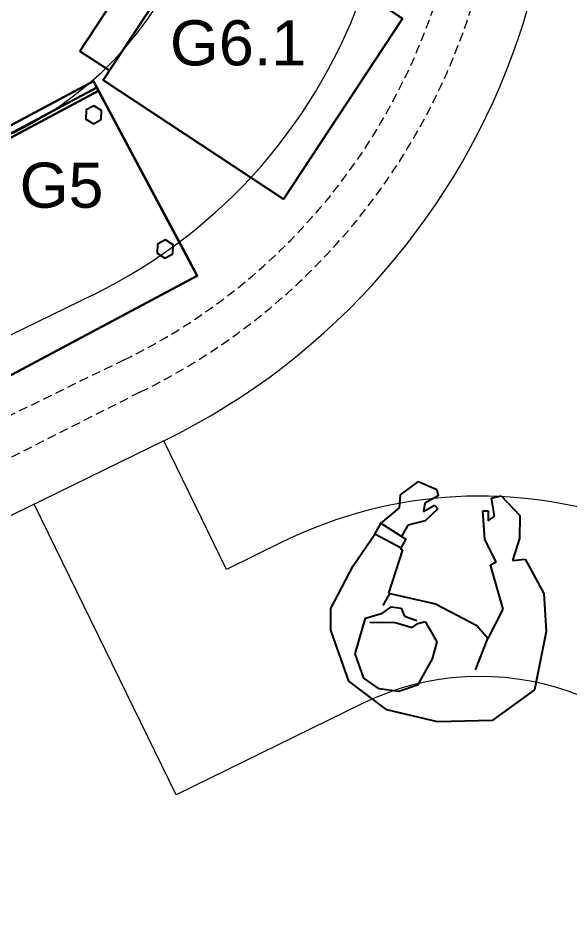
# Model space of a CAD drawing. Header units: millimetres. Extents: x 9159 to 17971, y 10368 to 13314.
# Drawn here: x 14738.2 to 14891.4, y 11445.5 to 11697.2 of the extents above; entities that cross this region are included whole.
import ezdxf
from ezdxf.enums import TextEntityAlignment as Align

# ---------------------------------------------------------------- set-up
doc = ezdxf.new("R2010")
doc.units = ezdxf.units.MM
doc.header["$LTSCALE"] = 5
doc.linetypes.add('HIDDEN', pattern=[0.375, 0.25, -0.125])
for name, color, linetype in [('200-EquipBlack-3d', 250, 'Continuous'), ('200-EquipBorder-2d', 9, 'Continuous'), ('200-EquipID-2d', 7, 'Continuous'), ('200-EquipInternal-2d', 252, 'Continuous'), ('200-EquipSteel-3d', 9, 'Continuous'), ('tefriş - ince', 9, 'Continuous')]:
    doc.layers.add(name, color=color, linetype=linetype)
doc.layers.add('200-InsPoint-3D', color=3, linetype='Continuous', plot=False)
doc.layers.add('Auto-Tefris', color=32, linetype='Continuous', lineweight=18)
doc.layers.add('SAF_DOSEME', color=147, linetype='Continuous', lineweight=0)
doc.styles.add('Arial', font='arial.ttf')
doc.styles.add('ROMANS', font='micross.ttf')

# ---------------------------------------------------------------- blocks, each defined once
blk = doc.blocks.new('KŞKLŞ')
at = {"layer": 'tefriş - ince'}
for p, q in [((25415.28, -39871.56), (25402.32, -39875.06)), ((25421.12, -39872.84), (25415.28, -39871.56)), ((25433.87, -39880.77), (25421.12, -39872.84)), ((25402.32, -39875.06), (25392.5, -39879.01)), ((25389.25, -39880.04), (25383.87, -39884.09)), ((25391.54, -39886.35), (25389.06, -39879.81)), ((25392.5, -39879.01), (25389.25, -39880.04)), ((25394.67, -39887), (25392.49, -39879.22)), ((25415.82, -39881.56), (25413.39, -39885.83)), ((25416.57, -39882.89), (25415.22, -39889.78)), ((25426.04, -39880.83), (25415.82, -39881.56)), ((25432.11, -39884.66), (25426.04, -39880.83)), ((25439.34, -39892.82), (25433.87, -39880.77)), ((25380.31, -39883.62), (25375.56, -39887.72)), ((25383.87, -39884.09), (25380.31, -39883.62)), ((25407.84, -39886.49), (25411.3, -39885.47)), ((25434.08, -39889.47), (25432.11, -39884.66)), ((25375.56, -39887.72), (25376.65, -39893.1)), ((25385.84, -39891.87), (25388.08, -39887.37)), ((25388.08, -39887.37), (25391.54, -39886.35)), ((25391.54, -39886.35), (25391.87, -39887.65)), ((25391.87, -39887.65), (25394.9, -39886.81)), ((25394.9, -39886.81), (25395.06, -39887.46)), ((25395.06, -39887.46), (25407.64, -39886.26)), ((25407.64, -39886.26), (25407.72, -39899.61)), ((25411.13, -39887.79), (25410.93, -39890.53)), ((25413.39, -39885.83), (25411.13, -39887.79)), ((25410.93, -39890.53), (25412.94, -39891.94)), ((25415.22, -39889.78), (25415.49, -39894.67)), ((25433.68, -39894.95), (25434.08, -39889.47)), ((25376.65, -39893.1), (25378.29, -39893.85)), ((25378.29, -39893.85), (25381.06, -39890.67)), ((25381.06, -39890.67), (25383.38, -39890.84)), ((25383.38, -39890.84), (25381.07, -39893.42)), ((25381.84, -39894.54), (25385.84, -39891.87)), ((25412.94, -39891.94), (25413.31, -39895.57)), ((25439.56, -39907.24), (25439.34, -39892.82)), ((25381.07, -39893.42), (25381.84, -39894.54)), ((25415.49, -39894.67), (25414.12, -39896.06)), ((25430.8, -39899.61), (25433.68, -39894.95)), ((25414.12, -39896.06), (25413.14, -39897.89)), ((25413.14, -39897.89), (25417.9, -39902.27)), ((25407.72, -39899.61), (25411.04, -39912.15)), ((25422.79, -39901.99), (25430.8, -39899.61)), ((25417.9, -39902.27), (25422.79, -39901.99)), ((25379.66, -39906.88), (25379.34, -39908.34)), ((25387.33, -39909.14), (25379.66, -39906.88)), ((25435.93, -39922.02), (25439.56, -39907.24)), ((25375.73, -39908.5), (25374.49, -39910.95)), ((25380.47, -39910.33), (25375.73, -39908.5)), ((25379.34, -39908.34), (25382.05, -39908.96)), ((25382.05, -39908.96), (25380.47, -39910.33)), ((25392.72, -39913.56), (25387.33, -39909.14)), ((25374.49, -39910.95), (25378.69, -39917.19)), ((25393.88, -39912.16), (25392.72, -39913.56)), ((25405.08, -39918.28), (25393.88, -39912.16)), ((25411.04, -39912.15), (25413.93, -39915.96)), ((25413.95, -39915.75), (25423.16, -39914.31)), ((25378.69, -39917.19), (25384.95, -39918.5)), ((25384.95, -39918.5), (25391.35, -39917.91)), ((25391.35, -39917.91), (25390.26, -39921.22)), ((25413.93, -39915.96), (25405.08, -39918.28)), ((25390.26, -39921.22), (25398.41, -39928.38)), ((25425.07, -39931.61), (25435.93, -39922.02)), ((25398.41, -39928.38), (25408.58, -39931.25)), ((25408.58, -39931.25), (25425.07, -39931.61))]:
    blk.add_line(p, q, dxfattribs=at)
blk = doc.blocks.new('NUC1DP')
at = {"layer": '200-EquipBlack-3d', "extrusion": (1, 0, 0)}
blk.add_lwpolyline([(-582, 30), (-70, 30), (-70, 150), (0, 150), (0, 800), (-582, 800)], close=True, dxfattribs=at)
at = {"layer": '200-EquipBorder-2d'}
blk.add_lwpolyline([(600, 0), (600, 0), (0, 0), (0, 0), (0, 0), (0, -612), (600, -612), (600, 0)], close=True, dxfattribs=at)
at = {"layer": '200-EquipInternal-2d'}
blk.add_line((0, -582), (600, -582), dxfattribs=at)
at = {"layer": '200-EquipSteel-3d'}
for points in [[(31, -85.8), (18.5, -107.5), (31, -129.2), (56, -129.2), (68.5, -107.5), (56, -85.8)], [(544, -85.8), (531.5, -107.5), (544, -129.2), (569, -129.2), (581.5, -107.5), (569, -85.8)], [(31, -507.8), (18.5, -529.5), (31, -551.2), (56, -551.2), (68.5, -529.5), (56, -507.8)], [(544, -507.8), (531.5, -529.5), (544, -551.2), (569, -551.2), (581.5, -529.5), (569, -507.8)]]:
    blk.add_lwpolyline(points, close=True, dxfattribs=at)
at = {"layer": '200-EquipSteel-3d', "invisible_edges": 15}
for points in [[(0, -70, 150), (0, 0, 150), (0, 0, 800), (0, -70, 800)], [(600, -70, 150), (600, 0, 150), (600, 0, 800), (600, -70, 800)], [(0, -582, 30), (0, -70, 30), (0, -70, 800), (0, -582, 800)], [(600, -582, 30), (600, -70, 30), (600, -70, 800), (600, -582, 800)]]:
    blk.add_3dface(points, dxfattribs=at)
at = {"layer": '200-InsPoint-3D'}
for p in [(0, 0), (600, 0), (0, -612), (600, -612)]:
    blk.add_point(p, dxfattribs=at)
blk.add_attdef('DISTANG', (0, 0), '', height=1, dxfattribs=at)
at = {"layer": '200-EquipBlack-3d'}
mesh = blk.add_polymesh((6, 3), dxfattribs=at)
for k, corner in enumerate([(600, -612, 800), (600, -612, 730), (600, -612, 730), (0, -612, 800), (0, -612, 730), (0, -612, 730), (0, -582, 800), (0, -582, 730), (0, -612, 730), (600, -582, 800), (600, -582, 730), (600, -612, 730), (600, -582, 800), (600, -582, 800), (600, -612, 800), (0, -582, 800), (0, -582, 800), (0, -612, 800)]):
    mesh.set_mesh_vertex(divmod(k, 3), corner)
at = {"layer": '200-EquipSteel-3d'}
mesh = blk.add_polymesh((6, 3), dxfattribs=at)
for k, corner in enumerate([(600, -612, 850), (600, -612, 800), (600, -612, 800), (0, -612, 850), (0, -612, 800), (0, -612, 800), (0, 0, 850), (0, 0, 800), (0, -612, 800), (600, 0, 850), (600, 0, 800), (600, -612, 800), (600, 0, 850), (600, 0, 850), (600, -612, 850), (0, 0, 850), (0, 0, 850), (0, -612, 850)]):
    mesh.set_mesh_vertex(divmod(k, 3), corner)
mesh = blk.add_polymesh((6, 3), dxfattribs=at)
for k, corner in enumerate([(600, -612, 330), (600, -612, 30), (600, -612, 30), (0, -612, 330), (0, -612, 30), (0, -612, 30), (0, -582, 330), (0, -582, 30), (0, -612, 30), (600, -582, 330), (600, -582, 30), (600, -612, 30), (600, -582, 330), (600, -582, 330), (600, -612, 330), (0, -582, 330), (0, -582, 330), (0, -612, 330)]):
    mesh.set_mesh_vertex(divmod(k, 3), corner)
mesh = blk.add_polymesh((6, 3), dxfattribs=at)
for k, corner in enumerate([(600, -612, 720), (600, -612, 340), (600, -612, 340), (0, -612, 720), (0, -612, 340), (0, -612, 340), (0, -592, 720), (0, -592, 340), (0, -612, 340), (600, -592, 720), (600, -592, 340), (600, -612, 340), (600, -592, 720), (600, -592, 720), (600, -612, 720), (0, -592, 720), (0, -592, 720), (0, -612, 720)]):
    mesh.set_mesh_vertex(divmod(k, 3), corner)
blk = doc.blocks.new('attrib')
at = {"layer": '200-EquipID-2d', "style": 'Arial'}
blk.add_attdef('POS', text='', height=2.5, dxfattribs=at).set_placement((0, 0, -1), align=Align.MIDDLE)
at = {"layer": '200-EquipID-2d', "style": 'ROMANS', "flags": 1}
for tag, p in [('ZONA', (0, -4.905, -2)), ('EQUIPMENTDATA', (0, -7.89, -2)), ('LONGDESCR', (0, -11.302, -2)), ('EQUIPMENTCONN', (0, -14.714, -2)), ('ACCESSORYDATA', (0, -18.552, -2)), ('ACCESSORYCONN', (0, -21.857, -2))]:
    blk.add_attdef(tag, text='', height=2.5, dxfattribs=at).set_placement(p, align=Align.CENTER)

msp = doc.modelspace()

# ---------------------------------------------------------------- linework, layer by layer
at = {"layer": '200-EquipInternal-2d', "elevation": -0.31}
for points in [[(14792.88, 11727.15), (14784.62, 11732.59), (14755.3, 11688.09), (14763.56, 11682.65)], [(14794.82, 11730.09), (14844.92, 11697.07), (14811.91, 11646.97), (14761.81, 11679.99)]]:
    msp.add_lwpolyline(points, close=True, dxfattribs=at)
at = {"layer": 'Auto-Tefris', "ltscale": 2}
for p, q in [((14758.86, 11620.41, -0.31), (14668.2, 11576.12)), ((14765.89, 11606.03, -0.31), (14765.89, 11606.03, -0.31)), ((14778.61, 11579.97, -0.31), (14687.95, 11535.69)), ((14796.03, 11544.31, -0.31), (14778.61, 11579.97, -0.31)), ((14782.04, 11481.83, -0.31), (14742.67, 11562.42, -0.31))]:
    msp.add_line(p, q, dxfattribs=at)
at = {"layer": 'Auto-Tefris', "linetype": 'HIDDEN', "ltscale": 2}
for p, q in [((14767.64, 11602.44, -0.31), (14731.7, 11584.88, -0.31)), ((14772.03, 11593.45, -0.31), (14685.18, 11549.64))]:
    msp.add_line(p, q, dxfattribs=at)
at = {"layer": 'Auto-Tefris', "ltscale": 2, "elevation": -0.31}
for points in [[(14921.37, 11327.3, 0.999784), (14811.64, 11551.94), (14796.03, 11544.31)], [(14899.41, 11372.23, 0.999784), (14833.58, 11507.01), (14782.04, 11481.83), (14782.04, 11481.83)]]:
    msp.add_lwpolyline(points, format="xyb", dxfattribs=at)
at = {"layer": 'Auto-Tefris', "ltscale": 2}
for centre, radius, start, end in [((14693.47, 11754.29, -0.31), 194, 296.0337, 116.0337), ((14693.47, 11754.29, -0.31), 149, 296.0337, 116.0337), ((14693.44, 11754.28, -0.31), 99, 296.0461, 116.0213)]:
    msp.add_arc(centre, radius, start, end, dxfattribs=at)
at = {"layer": 'Auto-Tefris', "linetype": 'HIDDEN', "ltscale": 2}
for radius in [179, 169]:
    msp.add_arc((14693.47, 11754.29, -0.31), radius, 296.0337, 116.0337, dxfattribs=at)
at = {"layer": 'SAF_DOSEME', "elevation": 0}
msp.add_lwpolyline([(14060.53, 10608.73, -0.142512), (16744.25, 11542.34)], format="xyb", dxfattribs=at)
at = {"layer": 'SAF_DOSEME'}
msp.add_lwpolyline([(14060.53, 10608.73, -0.142512), (16744.25, 11542.34)], format="xyb", dxfattribs=at)
msp.add_arc((17006.91, 6463.27), 5085.86, 92.96032, 125.4032, dxfattribs=at)
msp.add_arc((17006.91, 6463.27), 5085.86, 92.96032, 125.4032, dxfattribs=at)

# ---------------------------------------------------------------- block references
at = {"xscale": 0.1000000000000163, "yscale": 0.1000000000000485, "zscale": 0.09999999999999998, "rotation": 208.0764641272337}
msp.add_blockref('NUC1DP', (14787.93, 11625.74, -0.31), dxfattribs=at).add_auto_attribs({'DISTANG': '852.9436456403798^I5.067100895366714'})
at = {"layer": '200-EquipID-2d'}
ref = msp.add_blockref('attrib', (14799.27, 11690.36, -0.31), dxfattribs=dict(at, xscale=5, yscale=4.999999999999909, zscale=5.000000000000001))
ref.add_attrib('POS', 'G6.1', dxfattribs={"color": 7, "height": 12.5, "rotation": 360, "style": 'Arial'}).set_placement((14799.27, 11690.36, -5.31), align=Align.MIDDLE)
ref = msp.add_blockref('attrib', (14750.26, 11650.88, -0.31), dxfattribs=dict(at, xscale=5.000000000000057, yscale=5.000000000000068, zscale=5))
ref.add_attrib('POS', 'G5', dxfattribs={"color": 7, "height": 12.5, "style": 'Arial'}).set_placement((14750.26, 11650.88, -5.31), align=Align.MIDDLE)
at = {"layer": 'Auto-Tefris', "xscale": -1, "rotation": 77.51966614672075}
msp.add_blockref('KŞKLŞ', (-18612.01, 44964.58, -0.31), dxfattribs=at)
at = {"layer": 'Auto-Tefris', "rotation": 154.5476848142563}
msp.add_blockref('KŞKLŞ', (20713.56, -35536.95, -0.31), dxfattribs=at)

doc.saveas('drawing.dxf')
